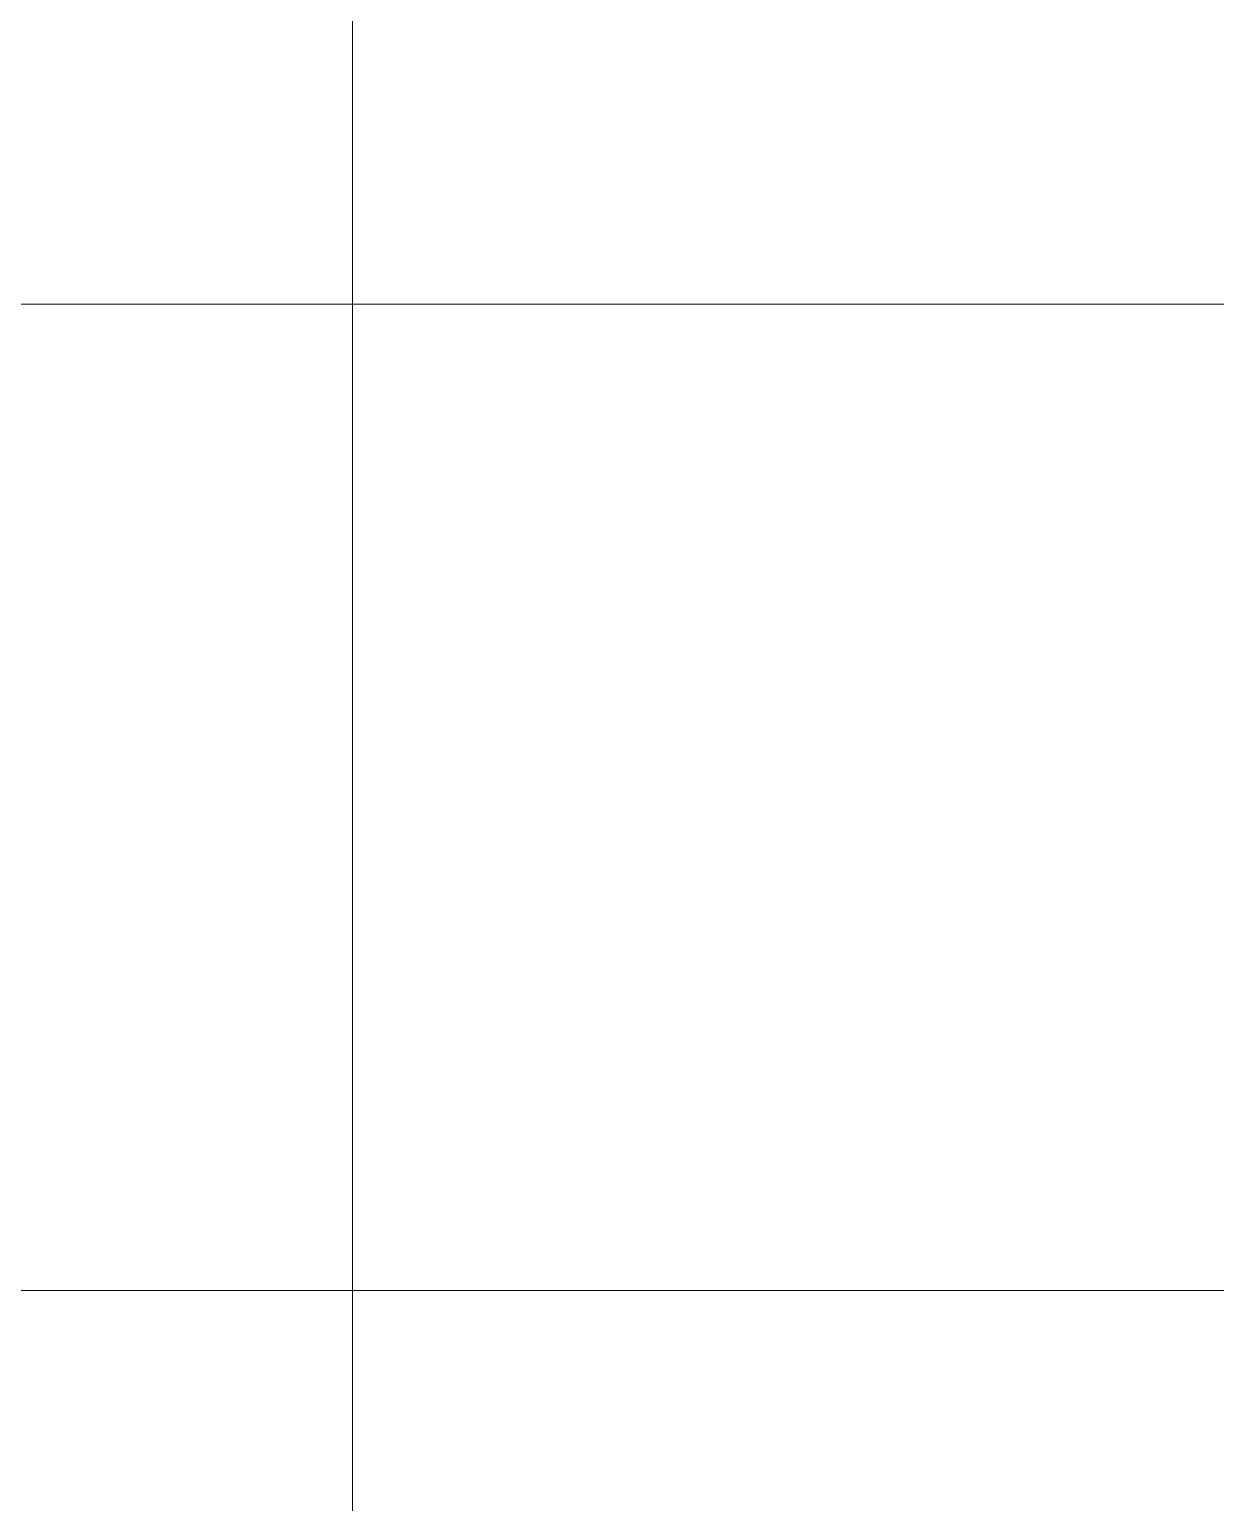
# Model space of a CAD drawing. Header units: millimetres. Extents: x 546597 to 607848, y 1180644 to 1193180.
# Drawn here: x 605934.4 to 606175, y 1184757 to 1185055.7 of the extents above; entities that cross this region are included whole.
import ezdxf

# ---------------------------------------------------------------- set-up
doc = ezdxf.new("R2010")
doc.units = ezdxf.units.MM
doc.header["$MEASUREMENT"] = 0
doc.layers.get('0').update_dxf_attribs({"linetype": 'CONTINUOUS', "lineweight": 20})
doc.layers.add('toa do', color=2, linetype='CONTINUOUS', lineweight=13)

# ---------------------------------------------------------------- blocks, each defined once
blk = doc.blocks.new('CROSS')
for p, q in [((0, -5), (0, 5)), ((-5, 0), (5, 0))]:
    blk.add_line(p, q)

msp = doc.modelspace()

# ---------------------------------------------------------------- linework, layer by layer
at = {"layer": 'toa do', "color": 252}
for p, q in [((605999.96, 1188405.4), (605999.96, 1184252.08)), ((607842.61, 1185000.01), (592291.45, 1185000.01))]:
    msp.add_line(p, q, dxfattribs=at)
at = {"layer": 'toa do', "color": 250}
msp.add_line((607842.61, 1184800.01), (592291.38, 1184800.01), dxfattribs=at)

# ---------------------------------------------------------------- block references
at = {"layer": 'toa do', "xscale": 2, "yscale": 2, "zscale": 2}
for p in [(605999.96, 1185000.01), (605999.96, 1185000.01), (605999.96, 1184800.01), (605999.96, 1184800.01)]:
    msp.add_blockref('CROSS', p, dxfattribs=at)

doc.saveas('drawing.dxf')
